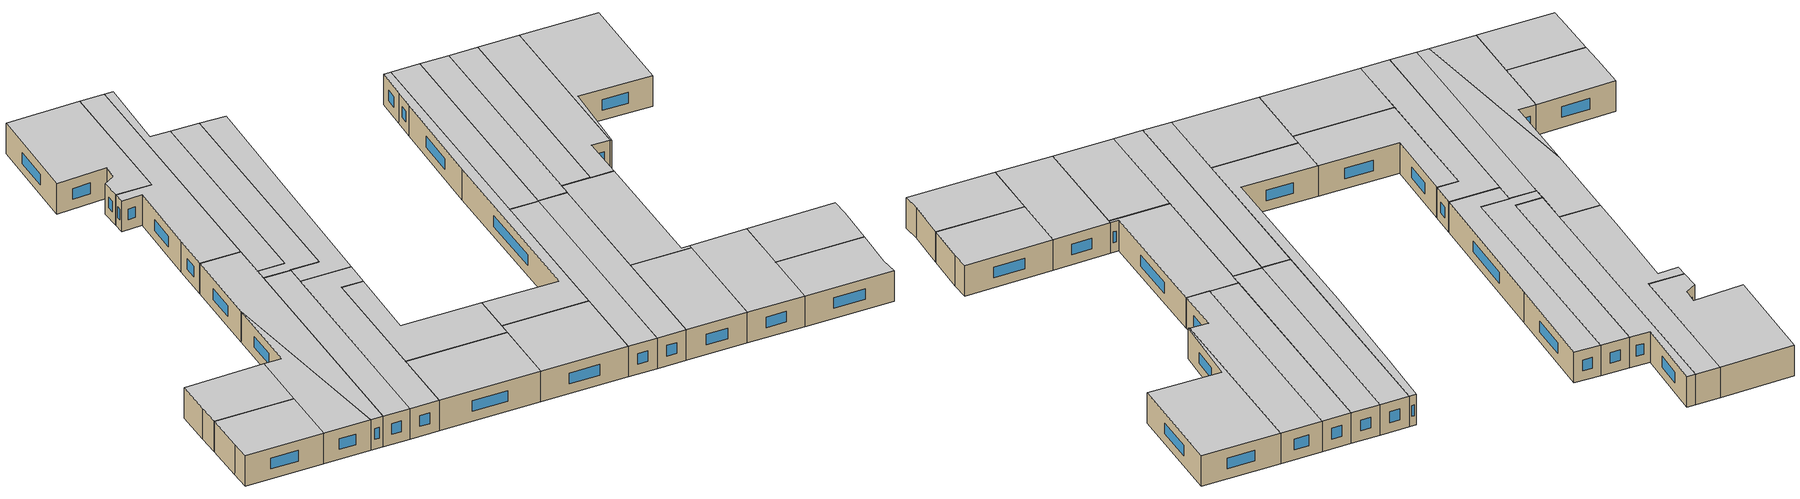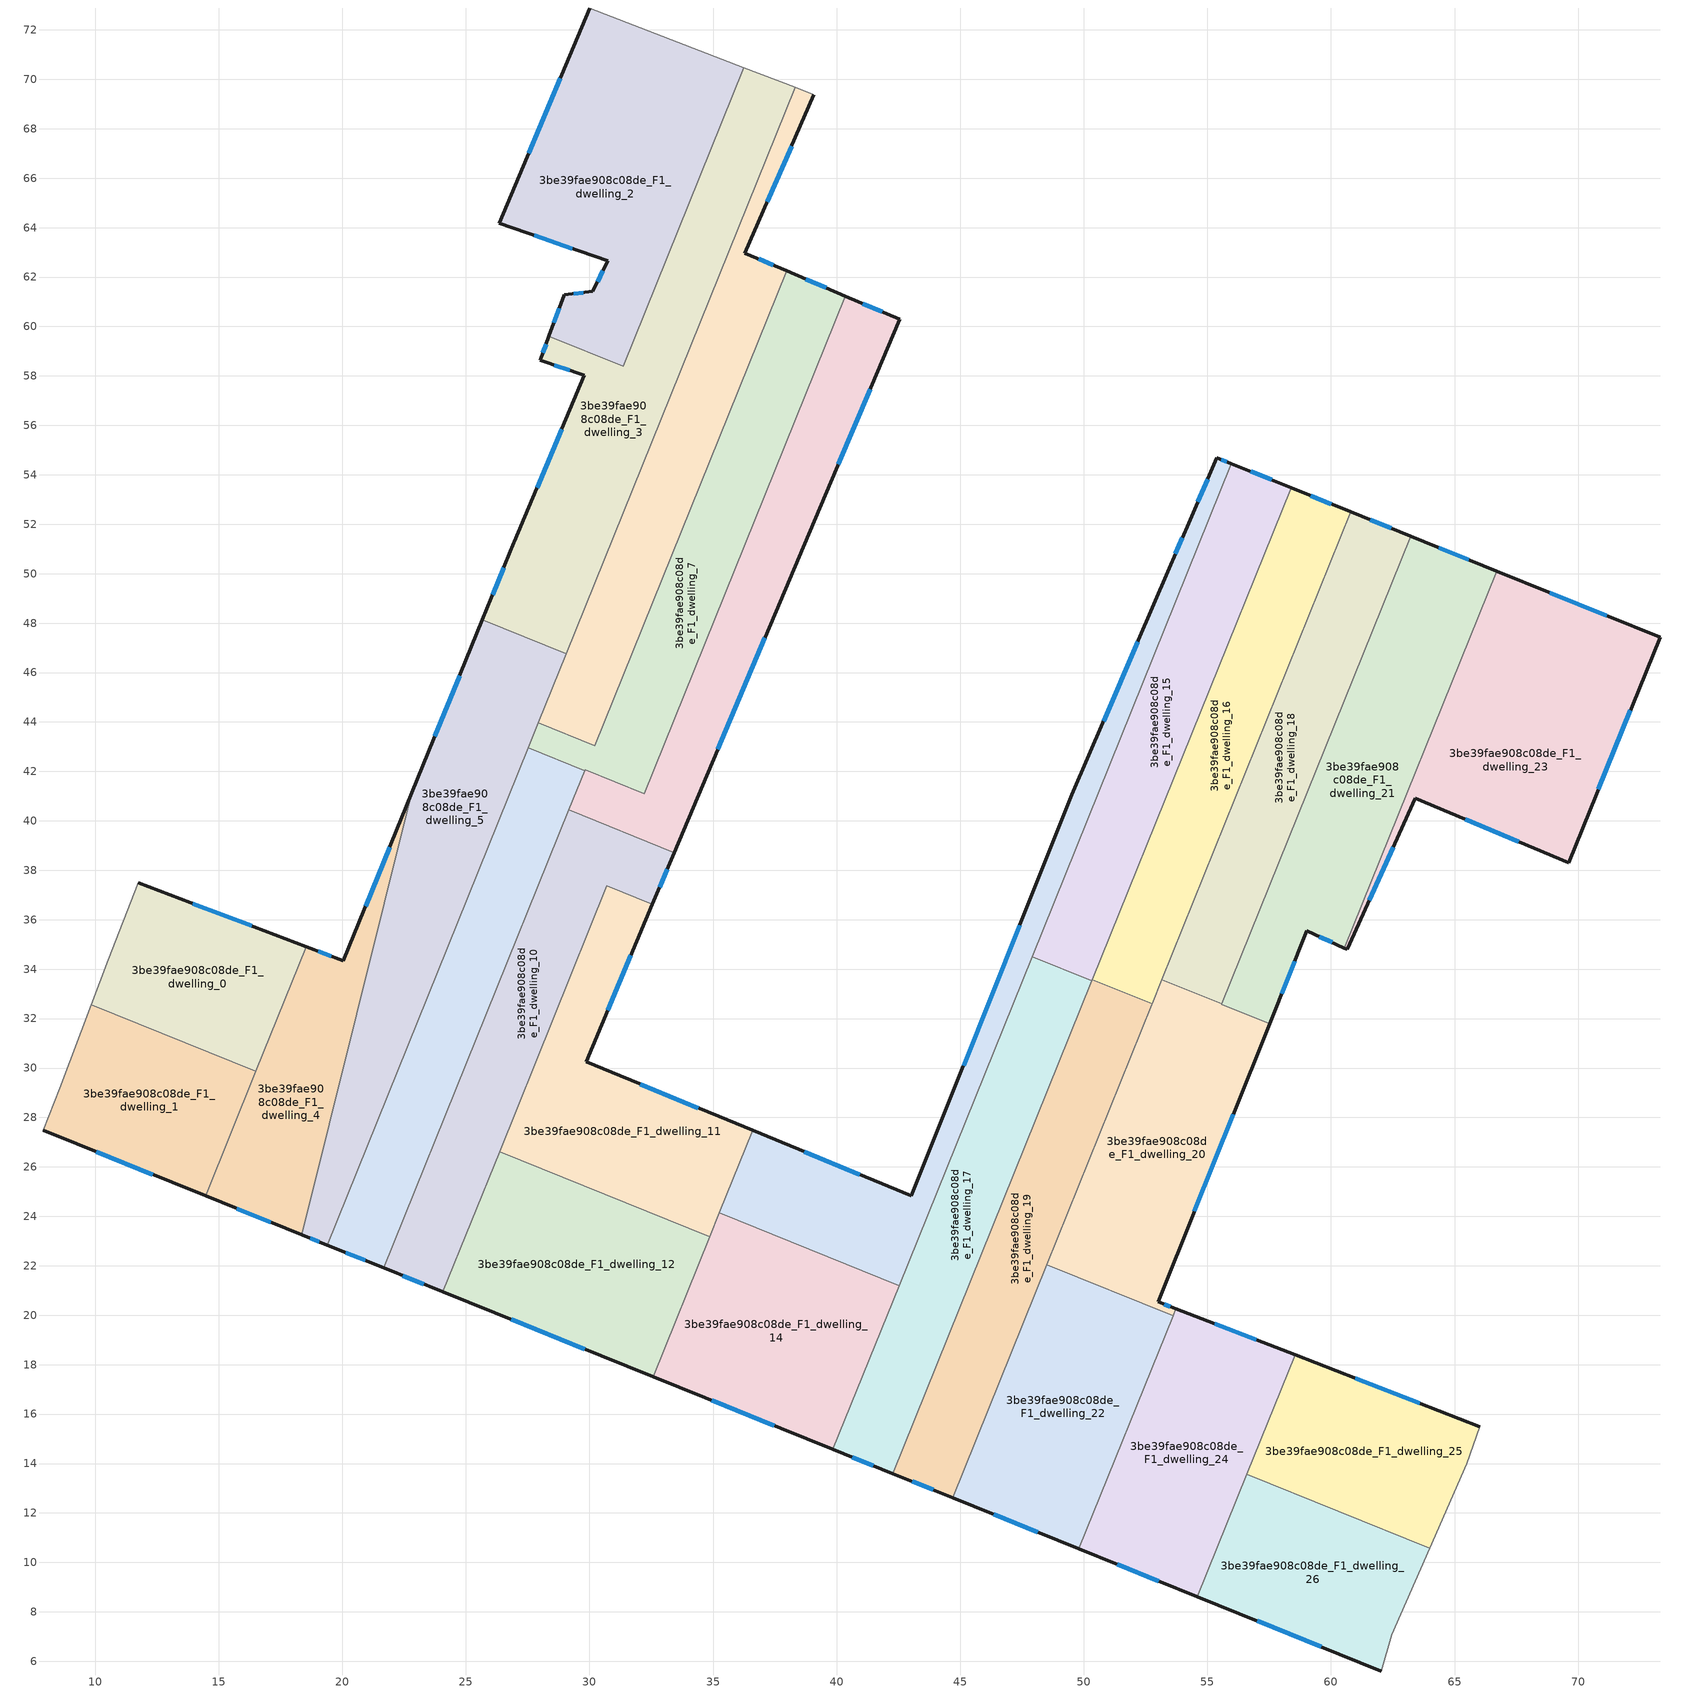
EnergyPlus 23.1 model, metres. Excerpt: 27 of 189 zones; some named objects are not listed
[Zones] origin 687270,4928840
3be39fae908c08de_F1_dwelling_0
 floor to 3be39fae908c08de_F0_dwelling_0 (EU_floor_Construction): 18.54,34.91 16.51,29.87 9.85,32.56 10.54,34.39 11.75,37.49 z3
 wall outside (EU_wall_Construction): 18.54,34.91 11.75,37.49 z3:6
 wall to 3be39fae908c08de_F1_dwelling_1 (EU_wall_Construction): 9.85,32.56 16.51,29.87 z3:6
 wall adiabatic (EU_wall_Construction): 11.75,37.49 10.54,34.39 9.85,32.56 z3:6
 wall to 3be39fae908c08de_F1_dwelling_4 (EU_wall_Construction): 16.51,29.87 18.54,34.91 z3:6
 window (EU_Window_Construction): 16.33,35.75 13.96,36.65 z3.98:5.02
 ceiling to 3be39fae908c08de_F2_dwelling_0 (EU_floor_Construction): 16.51,29.87 18.54,34.91 11.75,37.49 10.54,34.39 9.85,32.56 z6
3be39fae908c08de_F1_dwelling_1
 floor to 3be39fae908c08de_F0_dwelling_1 (EU_floor_Construction): 16.51,29.87 14.47,24.83 7.91,27.48 8.56,29.18 9.85,32.56 z3
 wall outside (EU_wall_Construction): 7.91,27.48 14.47,24.83 z3:6
 wall adiabatic (EU_wall_Construction): 9.85,32.56 8.56,29.18 7.91,27.48 z3:6
 wall to 3be39fae908c08de_F1_dwelling_4 (EU_wall_Construction): 14.47,24.83 16.5,29.87 z3:6
 window (EU_Window_Construction): 10.04,26.62 12.34,25.69 z3.98:5.02
 ceiling to 3be39fae908c08de_F2_dwelling_1 (EU_floor_Construction): 14.47,24.83 16.51,29.87 9.85,32.56 8.56,29.18 7.91,27.48 z6
3be39fae908c08de_F1_dwelling_10
 floor to 3be39fae908c08de_F0_dwelling_10 (EU_floor_Construction): 33.43,38.72 32.55,36.63 30.71,37.37 24.07,20.95 21.68,21.91 29.17,40.44 z3
 wall outside (EU_wall_Construction): 32.55,36.63 33.43,38.72 / 21.68,21.91 24.07,20.95 z3:6
 wall to 3be39fae908c08de_F1_dwelling_9 (EU_wall_Construction): 33.43,38.72 29.17,40.44 z3:6
 wall to 3be39fae908c08de_F1_dwelling_11 (EU_wall_Construction): 26.36,26.62 30.71,37.37 32.55,36.63 z3:6
 wall to 3be39fae908c08de_F1_dwelling_8 (EU_wall_Construction): 29.17,40.44 21.68,21.91 z3:6
 wall to 3be39fae908c08de_F1_dwelling_12 (EU_wall_Construction): 24.07,20.95 26.36,26.62 z3:6
 window (EU_Window_Construction): 32.84,37.31 33.14,38.04 / 22.46,21.6 23.29,21.26 z3.98:5.02
 ceiling to 3be39fae908c08de_F2_dwelling_10 (EU_floor_Construction): 24.07,20.95 30.71,37.37 32.55,36.63 33.43,38.72 29.17,40.44 21.68,21.91 z6
3be39fae908c08de_F1_dwelling_11
 floor to 3be39fae908c08de_F0_dwelling_11 (EU_floor_Construction): 32.55,36.63 29.86,30.26 36.6,27.47 34.87,23.18 26.36,26.62 30.71,37.37 z3
 wall outside (EU_wall_Construction): 36.6,27.47 29.86,30.26 32.55,36.63 z3:6
 wall to 3be39fae908c08de_F1_dwelling_12 (EU_wall_Construction): 26.36,26.62 34.87,23.18 z3:6
 wall to 3be39fae908c08de_F1_dwelling_13 (EU_wall_Construction): 35.25,24.14 36.6,27.47 z3:6
 wall to 3be39fae908c08de_F1_dwelling_14 (EU_wall_Construction): 34.87,23.18 35.25,24.14 z3:6
 window (EU_Window_Construction): 30.74,32.33 31.68,34.56 / 34.41,28.38 32.05,29.35 z3.98:5.02
 ceiling to 3be39fae908c08de_F2_dwelling_11 (EU_floor_Construction): 34.87,23.18 36.6,27.47 29.86,30.26 32.55,36.63 30.71,37.37 26.36,26.62 z6
3be39fae908c08de_F1_dwelling_12
 floor to 3be39fae908c08de_F0_dwelling_12 (EU_floor_Construction): 34.87,23.18 32.57,17.51 24.07,20.95 26.36,26.62 z3
 wall outside (EU_wall_Construction): 24.07,20.95 32.57,17.51 z3:6
 wall to 3be39fae908c08de_F1_dwelling_14 (EU_wall_Construction): 32.57,17.51 34.87,23.18 z3:6
 window (EU_Window_Construction): 26.84,19.83 29.81,18.63 z3.98:5.02
 ceiling to 3be39fae908c08de_F2_dwelling_12 (EU_floor_Construction): 32.57,17.51 34.87,23.18 26.36,26.62 24.07,20.95 z6
3be39fae908c08de_F1_dwelling_13
 floor to 3be39fae908c08de_F0_dwelling_13 (EU_floor_Construction): 55.97,54.45 42.53,21.2 35.25,24.14 36.6,27.47 43.02,24.83 49.52,41.05 53.45,50.23 54.24,52.04 55.37,54.7 z3
 wall outside (EU_wall_Construction): 55.97,54.45 55.37,54.7 54.24,52.04 53.45,50.23 49.52,41.05 43.02,24.83 36.6,27.47 z3:6
 wall to 3be39fae908c08de_F1_dwelling_14 (EU_wall_Construction): 35.25,24.14 42.53,21.2 z3:6
 wall to 3be39fae908c08de_F1_dwelling_15 (EU_wall_Construction): 47.91,34.51 55.97,54.45 z3:6
 wall to 3be39fae908c08de_F1_dwelling_17 (EU_wall_Construction): 42.53,21.2 47.91,34.51 z3:6
 window (EU_Window_Construction): 47.41,35.77 45.14,30.1 / 52.17,47.24 50.8,44.03 / 53.99,51.45 53.71,50.81 / 55,53.83 54.61,52.9 / 55.77,54.53 55.57,54.62 / 40.93,25.69 38.69,26.61 z3.98:5.02
 ceiling to 3be39fae908c08de_F2_dwelling_13 (EU_floor_Construction): 42.53,21.2 55.97,54.45 55.37,54.7 54.24,52.04 53.45,50.23 49.52,41.05 43.02,24.83 36.6,27.47 35.25,24.14 z6
3be39fae908c08de_F1_dwelling_14
 floor to 3be39fae908c08de_F0_dwelling_14 (EU_floor_Construction): 42.53,21.2 39.85,14.57 32.57,17.51 35.25,24.14 z3
 wall outside (EU_wall_Construction): 32.57,17.51 39.85,14.57 z3:6
 wall to 3be39fae908c08de_F1_dwelling_17 (EU_wall_Construction): 39.85,14.57 42.53,21.2 z3:6
 window (EU_Window_Construction): 34.94,16.55 37.48,15.53 z3.98:5.02
 ceiling to 3be39fae908c08de_F2_dwelling_14 (EU_floor_Construction): 39.85,14.57 42.53,21.2 35.25,24.14 32.57,17.51 z6
3be39fae908c08de_F1_dwelling_15
 floor to 3be39fae908c08de_F0_dwelling_15 (EU_floor_Construction): 58.39,53.47 50.33,33.53 47.91,34.51 55.97,54.45 z3
 wall outside (EU_wall_Construction): 58.39,53.47 55.97,54.45 z3:6
 wall to 3be39fae908c08de_F1_dwelling_19 (EU_wall_Construction): 47.91,34.51 50.33,33.53 50.35,33.58 z3:6
 wall to 3be39fae908c08de_F1_dwelling_16 (EU_wall_Construction): 50.35,33.58 58.39,53.47 z3:6
 window (EU_Window_Construction): 57.6,53.79 56.76,54.13 z3.98:5.02
 ceiling to 3be39fae908c08de_F2_dwelling_15 (EU_floor_Construction): 50.33,33.53 58.39,53.47 55.97,54.45 47.91,34.51 z6
3be39fae908c08de_F1_dwelling_16
 floor to 3be39fae908c08de_F0_dwelling_16 (EU_floor_Construction): 60.81,52.5 52.77,32.6 50.35,33.58 58.39,53.47 z3
 wall outside (EU_wall_Construction): 60.81,52.5 58.39,53.47 z3:6
 wall to 3be39fae908c08de_F1_dwelling_19 (EU_wall_Construction): 50.35,33.58 52.77,32.6 z3:6
 wall to 3be39fae908c08de_F1_dwelling_18 (EU_wall_Construction): 53.16,33.57 60.81,52.5 z3:6
 wall to 3be39fae908c08de_F1_dwelling_20 (EU_wall_Construction): 52.77,32.6 53.16,33.57 z3:6
 window (EU_Window_Construction): 60.02,52.81 59.17,53.16 z3.98:5.02
 ceiling to 3be39fae908c08de_F2_dwelling_16 (EU_floor_Construction): 52.77,32.6 60.81,52.5 58.39,53.47 50.35,33.58 z6
3be39fae908c08de_F1_dwelling_17
 floor to 3be39fae908c08de_F0_dwelling_17 (EU_floor_Construction): 50.33,33.53 42.27,13.59 39.85,14.57 47.91,34.51 z3
 wall outside (EU_wall_Construction): 39.85,14.57 42.27,13.59 z3:6
 wall to 3be39fae908c08de_F1_dwelling_19 (EU_wall_Construction): 42.27,13.59 50.33,33.53 47.91,34.51 z3:6
 window (EU_Window_Construction): 40.64,14.25 41.48,13.91 z3.98:5.02
 ceiling to 3be39fae908c08de_F2_dwelling_17 (EU_floor_Construction): 42.27,13.59 50.33,33.53 47.91,34.51 39.85,14.57 z6
3be39fae908c08de_F1_dwelling_18
 floor to 3be39fae908c08de_F0_dwelling_18 (EU_floor_Construction): 63.22,51.52 55.58,32.6 53.16,33.58 60.81,52.5 z3
 wall outside (EU_wall_Construction): 63.22,51.52 60.81,52.5 z3:6
 wall to 3be39fae908c08de_F1_dwelling_20 (EU_wall_Construction): 53.16,33.58 55.58,32.6 z3:6
 wall to 3be39fae908c08de_F1_dwelling_21 (EU_wall_Construction): 55.58,32.6 63.22,51.52 z3:6
 window (EU_Window_Construction): 62.44,51.84 61.59,52.18 z3.98:5.02
 ceiling to 3be39fae908c08de_F2_dwelling_18 (EU_floor_Construction): 55.58,32.6 63.22,51.52 60.81,52.5 53.16,33.58 z6
3be39fae908c08de_F1_dwelling_19
 floor to 3be39fae908c08de_F0_dwelling_19 (EU_floor_Construction): 52.77,32.6 52.75,32.55 44.69,12.61 42.27,13.59 50.33,33.53 50.35,33.58 z3
 wall outside (EU_wall_Construction): 42.27,13.59 44.69,12.61 z3:6
 wall to 3be39fae908c08de_F1_dwelling_20 (EU_wall_Construction): 48.5,22.05 52.75,32.55 52.77,32.6 z3:6
 wall to 3be39fae908c08de_F1_dwelling_22 (EU_wall_Construction): 44.69,12.61 48.5,22.05 z3:6
 window (EU_Window_Construction): 43.06,13.27 43.9,12.93 z3.98:5.02
 ceiling to 3be39fae908c08de_F2_dwelling_19 (EU_floor_Construction): 44.69,12.61 52.75,32.55 52.77,32.6 50.35,33.58 50.33,33.53 42.27,13.59 z6
3be39fae908c08de_F1_dwelling_2
 floor to 3be39fae908c08de_F0_dwelling_2 (EU_floor_Construction): 36.25,70.47 31.36,58.39 28.36,59.6 28.98,61.29 30.13,61.42 30.73,62.66 26.35,64.18 30.02,72.88 z3
 wall outside (EU_wall_Construction): 30.02,72.88 26.35,64.18 30.73,62.66 30.13,61.42 28.98,61.29 28.36,59.6 z3:6
 wall adiabatic (EU_wall_Construction): 36.25,70.47 30.02,72.88 z3:6
 wall to 3be39fae908c08de_F1_dwelling_3 (EU_wall_Construction): 28.36,59.6 31.36,58.39 36.25,70.47 z3:6
 window (EU_Window_Construction): 30.54,62.25 30.33,61.82 / 27.78,63.68 29.31,63.15 / 28.83,70.05 27.55,67.01 / 28.78,60.74 28.56,60.15 / 29.76,61.37 29.36,61.33 z3.98:5.02
 ceiling to 3be39fae908c08de_F2_dwelling_2 (EU_floor_Construction): 31.36,58.39 36.25,70.47 30.02,72.88 26.35,64.18 30.73,62.66 30.13,61.42 28.98,61.29 28.36,59.6 z6
3be39fae908c08de_F1_dwelling_20
 floor to 3be39fae908c08de_F0_dwelling_20 (EU_floor_Construction): 57.52,31.79 53.01,20.54 53.73,20.26 53.61,19.98 48.5,22.05 53.16,33.58 55.58,32.6 55.57,32.58 z3
 wall outside (EU_wall_Construction): 53.73,20.26 53.01,20.54 57.52,31.79 z3:6
 wall to 3be39fae908c08de_F1_dwelling_22 (EU_wall_Construction): 48.5,22.05 53.61,19.98 z3:6
 wall to 3be39fae908c08de_F1_dwelling_21 (EU_wall_Construction): 57.52,31.79 55.57,32.58 55.58,32.6 z3:6
 wall to 3be39fae908c08de_F1_dwelling_24 (EU_wall_Construction): 53.61,19.98 53.73,20.26 z3:6
 window (EU_Window_Construction): 53.49,20.35 53.24,20.45 / 54.48,24.2 56.05,28.13 z3.98:5.02
 ceiling to 3be39fae908c08de_F2_dwelling_20 (EU_floor_Construction): 53.73,20.26 53.01,20.54 57.52,31.79 55.57,32.58 55.58,32.6 53.16,33.58 48.5,22.05 53.61,19.98 z6
3be39fae908c08de_F1_dwelling_21
 floor to 3be39fae908c08de_F0_dwelling_21 (EU_floor_Construction): 66.71,50.11 60.54,34.85 59.02,35.55 57.52,31.79 55.57,32.58 63.22,51.52 z3
 wall outside (EU_wall_Construction): 66.71,50.11 63.22,51.52 / 57.52,31.79 59.02,35.55 60.54,34.85 z3:6
 wall to 3be39fae908c08de_F1_dwelling_23 (EU_wall_Construction): 60.54,34.85 66.71,50.11 z3:6
 window (EU_Window_Construction): 65.57,50.57 64.36,51.06 / 59.52,35.32 60.05,35.08 / 58.01,33.01 58.53,34.32 z3.98:5.02
 ceiling to 3be39fae908c08de_F2_dwelling_21 (EU_floor_Construction): 60.54,34.85 66.71,50.11 63.22,51.52 55.57,32.58 57.52,31.79 59.02,35.55 z6
3be39fae908c08de_F1_dwelling_22
 floor to 3be39fae908c08de_F0_dwelling_22 (EU_floor_Construction): 53.61,19.98 49.8,10.55 44.69,12.61 48.5,22.05 z3
 wall outside (EU_wall_Construction): 44.69,12.61 49.8,10.55 z3:6
 wall to 3be39fae908c08de_F1_dwelling_24 (EU_wall_Construction): 49.8,10.55 53.61,19.98 z3:6
 window (EU_Window_Construction): 46.35,11.94 48.14,11.22 z3.98:5.02
 ceiling to 3be39fae908c08de_F2_dwelling_22 (EU_floor_Construction): 49.8,10.55 53.61,19.98 48.5,22.05 44.69,12.61 z6
3be39fae908c08de_F1_dwelling_23
 floor to 3be39fae908c08de_F0_dwelling_23 (EU_floor_Construction): 73.31,47.43 69.62,38.3 63.41,40.92 60.65,34.81 60.54,34.85 66.71,50.11 z3
 wall outside (EU_wall_Construction): 60.54,34.85 60.65,34.81 63.41,40.92 69.62,38.3 73.31,47.43 66.71,50.11 z3:6
 window (EU_Window_Construction): 70.82,41.27 72.11,44.47 / 65.43,40.07 67.6,39.15 / 61.55,36.79 62.51,38.93 / 71.16,48.3 68.86,49.24 z3.98:5.02
 ceiling to 3be39fae908c08de_F2_dwelling_23 (EU_floor_Construction): 69.62,38.3 73.31,47.43 66.71,50.11 60.54,34.85 60.65,34.81 63.41,40.92 z6
3be39fae908c08de_F1_dwelling_24
 floor to 3be39fae908c08de_F0_dwelling_24 (EU_floor_Construction): 58.55,18.39 54.6,8.61 49.8,10.55 53.73,20.26 z3
 wall outside (EU_wall_Construction): 49.8,10.55 54.6,8.61 / 58.55,18.39 53.73,20.26 z3:6
 wall to 3be39fae908c08de_F1_dwelling_26 (EU_wall_Construction): 54.6,8.61 56.6,13.56 z3:6
 wall to 3be39fae908c08de_F1_dwelling_25 (EU_wall_Construction): 56.6,13.56 58.55,18.39 z3:6
 window (EU_Window_Construction): 51.36,9.92 53.04,9.24 / 56.98,19 55.3,19.65 z3.98:5.02
 ceiling to 3be39fae908c08de_F2_dwelling_24 (EU_floor_Construction): 54.6,8.61 58.55,18.39 53.73,20.26 49.8,10.55 z6
3be39fae908c08de_F1_dwelling_25
 floor to 3be39fae908c08de_F0_dwelling_25 (EU_floor_Construction): 66.02,15.5 65.5,14 63.99,10.58 56.6,13.56 58.55,18.39 z3
 wall outside (EU_wall_Construction): 66.02,15.5 58.55,18.39 z3:6
 wall adiabatic (EU_wall_Construction): 63.99,10.58 65.5,14 66.02,15.5 z3:6
 wall to 3be39fae908c08de_F1_dwelling_26 (EU_wall_Construction): 56.6,13.56 63.99,10.58 z3:6
 window (EU_Window_Construction): 63.59,16.44 60.98,17.45 z3.98:5.02
 ceiling to 3be39fae908c08de_F2_dwelling_25 (EU_floor_Construction): 63.99,10.58 65.5,14 66.02,15.5 58.55,18.39 56.6,13.56 z6
3be39fae908c08de_F1_dwelling_26
 floor to 3be39fae908c08de_F0_dwelling_26 (EU_floor_Construction): 63.99,10.58 62.45,7.08 62.03,5.61 54.6,8.61 56.6,13.56 z3
 wall outside (EU_wall_Construction): 54.6,8.61 62.03,5.61 z3:6
 wall adiabatic (EU_wall_Construction): 62.03,5.61 62.45,7.08 63.99,10.58 z3:6
 window (EU_Window_Construction): 57.01,7.63 59.61,6.58 z3.98:5.02
 ceiling to 3be39fae908c08de_F2_dwelling_26 (EU_floor_Construction): 62.03,5.61 62.45,7.08 63.99,10.58 56.6,13.56 54.6,8.61 z6
3be39fae908c08de_F1_dwelling_3
 floor to 3be39fae908c08de_F0_dwelling_3 (EU_floor_Construction): 38.32,69.67 29.07,46.77 25.67,48.14 26.94,51.26 26.96,51.29 29.79,58.03 28,58.63 28.36,59.6 31.36,58.39 36.25,70.47 z3
 wall outside (EU_wall_Construction): 28.36,59.6 28,58.63 29.79,58.03 26.96,51.29 26.94,51.26 25.67,48.14 z3:6
 wall adiabatic (EU_wall_Construction): 38.32,69.67 36.25,70.47 z3:6
 wall to 3be39fae908c08de_F1_dwelling_5 (EU_wall_Construction): 25.67,48.14 29.07,46.77 z3:6
 wall to 3be39fae908c08de_F1_dwelling_6 (EU_wall_Construction): 29.07,46.77 38.32,69.67 z3:6
 window (EU_Window_Construction): 28.87,55.84 27.88,53.48 / 28.58,58.43 29.21,58.22 / 28.24,59.29 28.12,58.94 / 26.53,50.24 26.09,49.15 z3.98:5.02
 ceiling to 3be39fae908c08de_F2_dwelling_3 (EU_floor_Construction): 29.07,46.77 38.32,69.67 36.25,70.47 31.36,58.39 28.36,59.6 28,58.63 29.79,58.03 26.96,51.29 26.94,51.26 25.67,48.14 z6
3be39fae908c08de_F1_dwelling_4
 floor to 3be39fae908c08de_F0_dwelling_4 (EU_floor_Construction): 22.82,41.14 18.36,23.25 14.47,24.83 18.54,34.91 20.04,34.34 z3
 wall outside (EU_wall_Construction): 22.82,41.14 20.04,34.34 18.54,34.91 / 14.47,24.83 18.36,23.25 z3:6
 wall to 3be39fae908c08de_F1_dwelling_5 (EU_wall_Construction): 18.36,23.25 22.82,41.14 z3:6
 window (EU_Window_Construction): 19.55,34.52 19.03,34.72 / 21.92,38.93 20.95,36.55 / 15.74,24.32 17.1,23.76 z3.98:5.02
 ceiling to 3be39fae908c08de_F2_dwelling_4 (EU_floor_Construction): 18.36,23.25 22.82,41.14 20.04,34.34 18.54,34.91 14.47,24.83 z6
3be39fae908c08de_F1_dwelling_5
 floor to 3be39fae908c08de_F0_dwelling_5 (EU_floor_Construction): 29.07,46.77 19.39,22.84 18.36,23.25 22.82,41.14 25.67,48.14 z3
 wall outside (EU_wall_Construction): 25.67,48.14 22.82,41.14 / 18.36,23.25 19.39,22.84 z3:6
 wall to 3be39fae908c08de_F1_dwelling_8 (EU_wall_Construction): 19.39,22.84 27.52,42.95 z3:6
 wall to 3be39fae908c08de_F1_dwelling_7 (EU_wall_Construction): 27.52,42.95 27.93,43.96 z3:6
 wall to 3be39fae908c08de_F1_dwelling_6 (EU_wall_Construction): 27.93,43.96 29.07,46.77 z3:6
 window (EU_Window_Construction): 24.74,45.87 23.75,43.42 / 18.7,23.12 19.06,22.97 z3.98:5.02
 ceiling to 3be39fae908c08de_F2_dwelling_5 (EU_floor_Construction): 19.39,22.84 29.07,46.77 25.67,48.14 22.82,41.14 18.36,23.25 z6
3be39fae908c08de_F1_dwelling_6
 floor to 3be39fae908c08de_F0_dwelling_6 (EU_floor_Construction): 39.08,69.38 36.29,62.97 37.98,62.25 30.22,43.04 27.93,43.96 38.32,69.67 z3
 wall outside (EU_wall_Construction): 37.98,62.25 36.29,62.97 39.08,69.38 z3:6
 wall adiabatic (EU_wall_Construction): 39.08,69.38 38.32,69.67 z3:6
 wall to 3be39fae908c08de_F1_dwelling_7 (EU_wall_Construction): 27.93,43.96 30.22,43.04 37.98,62.25 z3:6
 window (EU_Window_Construction): 37.2,65.05 38.17,67.29 / 37.43,62.48 36.84,62.73 z3.98:5.02
 ceiling to 3be39fae908c08de_F2_dwelling_6 (EU_floor_Construction): 30.22,43.04 37.98,62.25 36.29,62.97 39.08,69.38 38.32,69.67 27.93,43.96 z6
3be39fae908c08de_F1_dwelling_7
 floor to 3be39fae908c08de_F0_dwelling_7 (EU_floor_Construction): 40.35,61.23 32.21,41.1 29.82,42.07 29.81,42.03 27.52,42.95 27.93,43.96 30.22,43.04 37.98,62.25 z3
 wall outside (EU_wall_Construction): 40.35,61.23 37.98,62.25 z3:6
 wall to 3be39fae908c08de_F1_dwelling_9 (EU_wall_Construction): 29.81,42.03 29.82,42.07 32.21,41.1 40.35,61.23 z3:6
 wall to 3be39fae908c08de_F1_dwelling_8 (EU_wall_Construction): 27.52,42.95 29.81,42.03 z3:6
 window (EU_Window_Construction): 39.58,61.56 38.75,61.91 z3.98:5.02
 ceiling to 3be39fae908c08de_F2_dwelling_7 (EU_floor_Construction): 32.21,41.1 40.35,61.23 37.98,62.25 30.22,43.04 27.93,43.96 27.52,42.95 29.81,42.03 29.82,42.07 z6
3be39fae908c08de_F1_dwelling_8
 floor to 3be39fae908c08de_F0_dwelling_8 (EU_floor_Construction): 29.81,42.03 21.68,21.91 19.39,22.84 27.52,42.95 z3
 wall outside (EU_wall_Construction): 19.39,22.84 21.68,21.91 z3:6
 wall to 3be39fae908c08de_F1_dwelling_9 (EU_wall_Construction): 29.16,40.44 29.81,42.03 z3:6
 window (EU_Window_Construction): 20.14,22.54 20.94,22.21 z3.98:5.02
 ceiling to 3be39fae908c08de_F2_dwelling_8 (EU_floor_Construction): 21.68,21.91 29.81,42.03 27.52,42.95 19.39,22.84 z6
3be39fae908c08de_F1_dwelling_9
 floor to 3be39fae908c08de_F0_dwelling_9 (EU_floor_Construction): 42.55,60.29 38.86,51.6 33.43,38.72 29.17,40.44 29.82,42.07 32.21,41.1 40.35,61.23 z3
 wall outside (EU_wall_Construction): 33.43,38.72 38.86,51.6 42.55,60.29 40.35,61.23 z3:6
 window (EU_Window_Construction): 41.84,60.59 41.07,60.92 / 40.06,54.42 41.35,57.46 / 35.2,42.9 37.1,47.41 z3.98:5.02
 ceiling to 3be39fae908c08de_F2_dwelling_9 (EU_floor_Construction): 33.43,38.72 38.86,51.6 42.55,60.29 40.35,61.23 32.21,41.1 29.82,42.07 29.17,40.44 z6
[Building]
EU S2 Campaign: North Axis=0; Terrain=City; Solar Distribution=FullExterior
[Site:Location]
Bologna: Latitude=44.5; Longitude=11.25; Time Zone=1; Elevation=37
[SizingPeriod:WeatherFileDays]
AnnualSizingPeriod: Begin Month=1; Begin Day of Month=1; End Month=12; End Day of Month=31; Day of Week for Start Day=Monday; Use Weather File Daylight Saving Period=No; Use Weather File Rain and Snow Indicators=No
[MATERIAL]
EU_InternalMass_Material: Roughness=MediumRough; Thickness=0.1; Conductivity=1; Density=1800; Specific Heat=900; Thermal Absorptance=0.9; Solar Absorptance=0.7; Visible Absorptance=0.7
[MATERIAL:NOMASS] Roughness=MediumRough; Thermal Absorptance=0.9; Solar Absorptance=0.7; Visible Absorptance=0.7
Name | Thermal Resistance
EU_wall_NoMass | 0.905828
EU_floor_NoMass | 0.67114
[WINDOWMATERIAL:SIMPLEGLAZINGSYSTEM]
EU_Window_SimpleGlazing: UFactor=4.52486; Solar Heat Gain Coefficient=0.85; Visible Transmittance=0.85
[CONSTRUCTION]
EU_wall_Construction: EU_wall_NoMass
EU_floor_Construction: EU_floor_NoMass
EU_Window_Construction: EU_Window_SimpleGlazing
EU_InternalMass_Construction: EU_InternalMass_Material
[ZONE] Type=1; Multiplier=1; Ceiling Height=autocalculate; Floor Area=autocalculate; Part of Total Floor Area=Yes
Name | Volume
3be39fae908c08de_F1_dwelling_0 | 116.206
3be39fae908c08de_F1_dwelling_1 | 116.202
3be39fae908c08de_F1_dwelling_10 | 168.331
3be39fae908c08de_F1_dwelling_11 | 168.342
3be39fae908c08de_F1_dwelling_12 | 168.356
3be39fae908c08de_F1_dwelling_13; 3be39fae908c08de_F1_dwelling_14 | 168.341
3be39fae908c08de_F1_dwelling_15 | 168.348
3be39fae908c08de_F1_dwelling_16 | 167.947
3be39fae908c08de_F1_dwelling_17 | 168.357
3be39fae908c08de_F1_dwelling_18 | 159.724
3be39fae908c08de_F1_dwelling_19 | 168.722
3be39fae908c08de_F1_dwelling_2 | 220.452
3be39fae908c08de_F1_dwelling_20 | 176.969
3be39fae908c08de_F1_dwelling_21 | 210.297
3be39fae908c08de_F1_dwelling_22; 3be39fae908c08de_F1_dwelling_6 | 168.363
3be39fae908c08de_F1_dwelling_23 | 214.471
3be39fae908c08de_F1_dwelling_24 | 162.975
3be39fae908c08de_F1_dwelling_25 | 126.991
3be39fae908c08de_F1_dwelling_26 | 126.985
3be39fae908c08de_F1_dwelling_3 | 218.662
3be39fae908c08de_F1_dwelling_4 | 123.959
3be39fae908c08de_F1_dwelling_5 | 214.555
3be39fae908c08de_F1_dwelling_7 | 176.402
3be39fae908c08de_F1_dwelling_8 | 160.315
3be39fae908c08de_F1_dwelling_9 | 168.313
[INTERNALMASS] Construction=EU_InternalMass_Construction
Name | Zone or ZoneList | Surface Area
3be39fae908c08de_F1_dwelling_0_EU_InternalMass | 3be39fae908c08de_F1_dwelling_0 | 38.7339
3be39fae908c08de_F1_dwelling_1_EU_InternalMass | 3be39fae908c08de_F1_dwelling_1 | 38.7339
3be39fae908c08de_F1_dwelling_2_EU_InternalMass | 3be39fae908c08de_F1_dwelling_2 | 73.4819
3be39fae908c08de_F1_dwelling_3_EU_InternalMass | 3be39fae908c08de_F1_dwelling_3 | 72.8845
3be39fae908c08de_F1_dwelling_4_EU_InternalMass | 3be39fae908c08de_F1_dwelling_4 | 41.3189
3be39fae908c08de_F1_dwelling_5_EU_InternalMass | 3be39fae908c08de_F1_dwelling_5 | 71.5164
3be39fae908c08de_F1_dwelling_6_EU_InternalMass | 3be39fae908c08de_F1_dwelling_6 | 56.1212
3be39fae908c08de_F1_dwelling_7_EU_InternalMass | 3be39fae908c08de_F1_dwelling_7 | 58.8052
3be39fae908c08de_F1_dwelling_8_EU_InternalMass | 3be39fae908c08de_F1_dwelling_8 | 53.441
3be39fae908c08de_F1_dwelling_9_EU_InternalMass | 3be39fae908c08de_F1_dwelling_9 | 56.1043
3be39fae908c08de_F1_dwelling_10_EU_InternalMass | 3be39fae908c08de_F1_dwelling_10 | 56.1109
3be39fae908c08de_F1_dwelling_11_EU_InternalMass | 3be39fae908c08de_F1_dwelling_11 | 56.1133
3be39fae908c08de_F1_dwelling_12_EU_InternalMass | 3be39fae908c08de_F1_dwelling_12 | 56.1186
3be39fae908c08de_F1_dwelling_13_EU_InternalMass | 3be39fae908c08de_F1_dwelling_13 | 56.1133
3be39fae908c08de_F1_dwelling_14_EU_InternalMass | 3be39fae908c08de_F1_dwelling_14 | 56.113
3be39fae908c08de_F1_dwelling_15_EU_InternalMass | 3be39fae908c08de_F1_dwelling_15 | 56.1159
3be39fae908c08de_F1_dwelling_16_EU_InternalMass | 3be39fae908c08de_F1_dwelling_16 | 55.979
3be39fae908c08de_F1_dwelling_17_EU_InternalMass | 3be39fae908c08de_F1_dwelling_17 | 56.1192
3be39fae908c08de_F1_dwelling_18_EU_InternalMass | 3be39fae908c08de_F1_dwelling_18 | 53.2406
3be39fae908c08de_F1_dwelling_19_EU_InternalMass | 3be39fae908c08de_F1_dwelling_19 | 56.2447
3be39fae908c08de_F1_dwelling_20_EU_InternalMass | 3be39fae908c08de_F1_dwelling_20 | 58.9878
3be39fae908c08de_F1_dwelling_21_EU_InternalMass | 3be39fae908c08de_F1_dwelling_21 | 70.0958
3be39fae908c08de_F1_dwelling_22_EU_InternalMass | 3be39fae908c08de_F1_dwelling_22 | 56.1199
3be39fae908c08de_F1_dwelling_23_EU_InternalMass | 3be39fae908c08de_F1_dwelling_23 | 71.4936
3be39fae908c08de_F1_dwelling_24_EU_InternalMass | 3be39fae908c08de_F1_dwelling_24 | 54.3247
3be39fae908c08de_F1_dwelling_25_EU_InternalMass | 3be39fae908c08de_F1_dwelling_25 | 42.3306
3be39fae908c08de_F1_dwelling_26_EU_InternalMass | 3be39fae908c08de_F1_dwelling_26 | 42.3281
[OTHEREQUIPMENT] Fuel Type=Electricity; Design Level Calculation Method=Watts/Area; Power per Zone Floor Area=1; Fraction Latent=0; Fraction Radiant=0; Fraction Lost=0; Carbon Dioxide Generation Rate=0; EndUse Subcategory=EU_Step8_InternalGains
Name | Zone or ZoneList or Space or SpaceList | Schedule
EU_Step8_InternalGain_3be39fae908c08de_F1_dwelling_0_f000 | 3be39fae908c08de_F1_dwelling_0 | EU_Step8_GainSchedule_3be39fae908c08de_F1_dwelling_0_f000
EU_Step8_InternalGain_3be39fae908c08de_F1_dwelling_1_f000 | 3be39fae908c08de_F1_dwelling_1 | EU_Step8_GainSchedule_3be39fae908c08de_F1_dwelling_1_f000
EU_Step8_InternalGain_3be39fae908c08de_F1_dwelling_2_f000 | 3be39fae908c08de_F1_dwelling_2 | EU_Step8_GainSchedule_3be39fae908c08de_F1_dwelling_2_f000
EU_Step8_InternalGain_3be39fae908c08de_F1_dwelling_3_f000 | 3be39fae908c08de_F1_dwelling_3 | EU_Step8_GainSchedule_3be39fae908c08de_F1_dwelling_3_f000
EU_Step8_InternalGain_3be39fae908c08de_F1_dwelling_4_f000 | 3be39fae908c08de_F1_dwelling_4 | EU_Step8_GainSchedule_3be39fae908c08de_F1_dwelling_4_f000
EU_Step8_InternalGain_3be39fae908c08de_F1_dwelling_5_f000 | 3be39fae908c08de_F1_dwelling_5 | EU_Step8_GainSchedule_3be39fae908c08de_F1_dwelling_5_f000
EU_Step8_InternalGain_3be39fae908c08de_F1_dwelling_6_f000 | 3be39fae908c08de_F1_dwelling_6 | EU_Step8_GainSchedule_3be39fae908c08de_F1_dwelling_6_f000
EU_Step8_InternalGain_3be39fae908c08de_F1_dwelling_7_f000 | 3be39fae908c08de_F1_dwelling_7 | EU_Step8_GainSchedule_3be39fae908c08de_F1_dwelling_7_f000
EU_Step8_InternalGain_3be39fae908c08de_F1_dwelling_8_f000 | 3be39fae908c08de_F1_dwelling_8 | EU_Step8_GainSchedule_3be39fae908c08de_F1_dwelling_8_f000
EU_Step8_InternalGain_3be39fae908c08de_F1_dwelling_9_f000 | 3be39fae908c08de_F1_dwelling_9 | EU_Step8_GainSchedule_3be39fae908c08de_F1_dwelling_9_f000
EU_Step8_InternalGain_3be39fae908c08de_F1_dwelling_10_f000 | 3be39fae908c08de_F1_dwelling_10 | EU_Step8_GainSchedule_3be39fae908c08de_F1_dwelling_10_f000
EU_Step8_InternalGain_3be39fae908c08de_F1_dwelling_11_f000 | 3be39fae908c08de_F1_dwelling_11 | EU_Step8_GainSchedule_3be39fae908c08de_F1_dwelling_11_f000
EU_Step8_InternalGain_3be39fae908c08de_F1_dwelling_12_f000 | 3be39fae908c08de_F1_dwelling_12 | EU_Step8_GainSchedule_3be39fae908c08de_F1_dwelling_12_f000
EU_Step8_InternalGain_3be39fae908c08de_F1_dwelling_13_f000 | 3be39fae908c08de_F1_dwelling_13 | EU_Step8_GainSchedule_3be39fae908c08de_F1_dwelling_13_f000
EU_Step8_InternalGain_3be39fae908c08de_F1_dwelling_14_f000 | 3be39fae908c08de_F1_dwelling_14 | EU_Step8_GainSchedule_3be39fae908c08de_F1_dwelling_14_f000
EU_Step8_InternalGain_3be39fae908c08de_F1_dwelling_15_f000 | 3be39fae908c08de_F1_dwelling_15 | EU_Step8_GainSchedule_3be39fae908c08de_F1_dwelling_15_f000
EU_Step8_InternalGain_3be39fae908c08de_F1_dwelling_16_f000 | 3be39fae908c08de_F1_dwelling_16 | EU_Step8_GainSchedule_3be39fae908c08de_F1_dwelling_16_f000
EU_Step8_InternalGain_3be39fae908c08de_F1_dwelling_17_f000 | 3be39fae908c08de_F1_dwelling_17 | EU_Step8_GainSchedule_3be39fae908c08de_F1_dwelling_17_f000
EU_Step8_InternalGain_3be39fae908c08de_F1_dwelling_18_f000 | 3be39fae908c08de_F1_dwelling_18 | EU_Step8_GainSchedule_3be39fae908c08de_F1_dwelling_18_f000
EU_Step8_InternalGain_3be39fae908c08de_F1_dwelling_19_f000 | 3be39fae908c08de_F1_dwelling_19 | EU_Step8_GainSchedule_3be39fae908c08de_F1_dwelling_19_f000
EU_Step8_InternalGain_3be39fae908c08de_F1_dwelling_20_f000 | 3be39fae908c08de_F1_dwelling_20 | EU_Step8_GainSchedule_3be39fae908c08de_F1_dwelling_20_f000
EU_Step8_InternalGain_3be39fae908c08de_F1_dwelling_21_f000 | 3be39fae908c08de_F1_dwelling_21 | EU_Step8_GainSchedule_3be39fae908c08de_F1_dwelling_21_f000
EU_Step8_InternalGain_3be39fae908c08de_F1_dwelling_22_f000 | 3be39fae908c08de_F1_dwelling_22 | EU_Step8_GainSchedule_3be39fae908c08de_F1_dwelling_22_f000
EU_Step8_InternalGain_3be39fae908c08de_F1_dwelling_23_f000 | 3be39fae908c08de_F1_dwelling_23 | EU_Step8_GainSchedule_3be39fae908c08de_F1_dwelling_23_f000
EU_Step8_InternalGain_3be39fae908c08de_F1_dwelling_24_f000 | 3be39fae908c08de_F1_dwelling_24 | EU_Step8_GainSchedule_3be39fae908c08de_F1_dwelling_24_f000
EU_Step8_InternalGain_3be39fae908c08de_F1_dwelling_25_f000 | 3be39fae908c08de_F1_dwelling_25 | EU_Step8_GainSchedule_3be39fae908c08de_F1_dwelling_25_f000
EU_Step8_InternalGain_3be39fae908c08de_F1_dwelling_26_f000 | 3be39fae908c08de_F1_dwelling_26 | EU_Step8_GainSchedule_3be39fae908c08de_F1_dwelling_26_f000
[ZONEVENTILATION:DESIGNFLOWRATE] Schedule=EU_AlwaysOn; Design Flow Rate Calculation Method=AirChanges/Hour; Air Changes per Hour=0.73129; Ventilation Type=Natural; Fan Pressure Rise=0; Fan Total Efficiency=1; Constant Term Coefficient=1; Temperature Term Coefficient=0; Velocity Term Coefficient=0; Velocity Squared Term Coefficient=0; Minimum Indoor Temperature=-100; Maximum Indoor Temperature=100; Delta Temperature=-100; Minimum Outdoor Temperature=-100; Maximum Outdoor Temperature=100; Maximum Wind Speed=40
Name | Zone or ZoneList or Space or SpaceList
EU_ConstantAir_3be39fae908c08de_F1_dwelling_0 | 3be39fae908c08de_F1_dwelling_0
EU_ConstantAir_3be39fae908c08de_F1_dwelling_1 | 3be39fae908c08de_F1_dwelling_1
EU_ConstantAir_3be39fae908c08de_F1_dwelling_2 | 3be39fae908c08de_F1_dwelling_2
EU_ConstantAir_3be39fae908c08de_F1_dwelling_3 | 3be39fae908c08de_F1_dwelling_3
EU_ConstantAir_3be39fae908c08de_F1_dwelling_4 | 3be39fae908c08de_F1_dwelling_4
EU_ConstantAir_3be39fae908c08de_F1_dwelling_5 | 3be39fae908c08de_F1_dwelling_5
EU_ConstantAir_3be39fae908c08de_F1_dwelling_6 | 3be39fae908c08de_F1_dwelling_6
EU_ConstantAir_3be39fae908c08de_F1_dwelling_7 | 3be39fae908c08de_F1_dwelling_7
EU_ConstantAir_3be39fae908c08de_F1_dwelling_8 | 3be39fae908c08de_F1_dwelling_8
EU_ConstantAir_3be39fae908c08de_F1_dwelling_9 | 3be39fae908c08de_F1_dwelling_9
EU_ConstantAir_3be39fae908c08de_F1_dwelling_10 | 3be39fae908c08de_F1_dwelling_10
EU_ConstantAir_3be39fae908c08de_F1_dwelling_11 | 3be39fae908c08de_F1_dwelling_11
EU_ConstantAir_3be39fae908c08de_F1_dwelling_12 | 3be39fae908c08de_F1_dwelling_12
EU_ConstantAir_3be39fae908c08de_F1_dwelling_13 | 3be39fae908c08de_F1_dwelling_13
EU_ConstantAir_3be39fae908c08de_F1_dwelling_14 | 3be39fae908c08de_F1_dwelling_14
EU_ConstantAir_3be39fae908c08de_F1_dwelling_15 | 3be39fae908c08de_F1_dwelling_15
EU_ConstantAir_3be39fae908c08de_F1_dwelling_16 | 3be39fae908c08de_F1_dwelling_16
EU_ConstantAir_3be39fae908c08de_F1_dwelling_17 | 3be39fae908c08de_F1_dwelling_17
EU_ConstantAir_3be39fae908c08de_F1_dwelling_18 | 3be39fae908c08de_F1_dwelling_18
EU_ConstantAir_3be39fae908c08de_F1_dwelling_19 | 3be39fae908c08de_F1_dwelling_19
EU_ConstantAir_3be39fae908c08de_F1_dwelling_20 | 3be39fae908c08de_F1_dwelling_20
EU_ConstantAir_3be39fae908c08de_F1_dwelling_21 | 3be39fae908c08de_F1_dwelling_21
EU_ConstantAir_3be39fae908c08de_F1_dwelling_22 | 3be39fae908c08de_F1_dwelling_22
EU_ConstantAir_3be39fae908c08de_F1_dwelling_23 | 3be39fae908c08de_F1_dwelling_23
EU_ConstantAir_3be39fae908c08de_F1_dwelling_24 | 3be39fae908c08de_F1_dwelling_24
EU_ConstantAir_3be39fae908c08de_F1_dwelling_25 | 3be39fae908c08de_F1_dwelling_25
EU_ConstantAir_3be39fae908c08de_F1_dwelling_26 | 3be39fae908c08de_F1_dwelling_26
[HVACTEMPLATE:THERMOSTAT] Constant Heating Setpoint=20; Constant Cooling Setpoint=50
EU_HeatOnly_3be39fae908c08de_F2_dwelling_21; EU_HeatOnly_3be39fae908c08de_F2_dwelling_22; EU_HeatOnly_3be39fae908c08de_F2_dwelling_23; EU_HeatOnly_3be39fae908c08de_F2_dwelling_24; EU_HeatOnly_3be39fae908c08de_F2_dwelling_25; EU_HeatOnly_3be39fae908c08de_F2_dwelling_26; EU_HeatOnly_3be39fae908c08de_F3_dwelling_0; EU_HeatOnly_3be39fae908c08de_F3_dwelling_1; EU_HeatOnly_3be39fae908c08de_F3_dwelling_2; EU_HeatOnly_3be39fae908c08de_F3_dwelling_3; EU_HeatOnly_3be39fae908c08de_F3_dwelling_4; EU_HeatOnly_3be39fae908c08de_F3_dwelling_5; EU_HeatOnly_3be39fae908c08de_F3_dwelling_6; EU_HeatOnly_3be39fae908c08de_F3_dwelling_7; EU_HeatOnly_3be39fae908c08de_F3_dwelling_8; EU_HeatOnly_3be39fae908c08de_F3_dwelling_9; EU_HeatOnly_3be39fae908c08de_F3_dwelling_10; EU_HeatOnly_3be39fae908c08de_F3_dwelling_11; EU_HeatOnly_3be39fae908c08de_F3_dwelling_12
[HVACTEMPLATE:ZONE:IDEALLOADSAIRSYSTEM] System Availability Schedule=EU_AlwaysOn; Maximum Heating Supply Air Temperature=50; Minimum Cooling Supply Air Temperature=13; Maximum Heating Supply Air Humidity Ratio=0.0156; Minimum Cooling Supply Air Humidity Ratio=0.0077; Heating Limit=NoLimit; Cooling Limit=NoLimit; Heating Availability Schedule=EU_AlwaysOn; Cooling Availability Schedule=EU_CoolingOff; Dehumidification Control Type=ConstantSensibleHeatRatio; Cooling Sensible Heat Ratio=0.7; Dehumidification Setpoint=60; Humidification Control Type=None; Humidification Setpoint=30; Outdoor Air Method=None; Outdoor Air Flow Rate per Person=0.00944; Outdoor Air Flow Rate per Zone Floor Area=0; Outdoor Air Flow Rate per Zone=0; Demand Controlled Ventilation Type=None; Outdoor Air Economizer Type=NoEconomizer; Heat Recovery Type=None; Sensible Heat Recovery Effectiveness=0.7; Latent Heat Recovery Effectiveness=0.65
Name | Template Thermostat
3be39fae908c08de_F1_dwelling_0 | EU_HeatOnly_3be39fae908c08de_F1_dwelling_0
3be39fae908c08de_F1_dwelling_1 | EU_HeatOnly_3be39fae908c08de_F1_dwelling_1
3be39fae908c08de_F1_dwelling_2 | EU_HeatOnly_3be39fae908c08de_F1_dwelling_2
3be39fae908c08de_F1_dwelling_3 | EU_HeatOnly_3be39fae908c08de_F1_dwelling_3
3be39fae908c08de_F1_dwelling_4 | EU_HeatOnly_3be39fae908c08de_F1_dwelling_4
3be39fae908c08de_F1_dwelling_5 | EU_HeatOnly_3be39fae908c08de_F1_dwelling_5
3be39fae908c08de_F1_dwelling_6 | EU_HeatOnly_3be39fae908c08de_F1_dwelling_6
3be39fae908c08de_F1_dwelling_7 | EU_HeatOnly_3be39fae908c08de_F1_dwelling_7
3be39fae908c08de_F1_dwelling_8 | EU_HeatOnly_3be39fae908c08de_F1_dwelling_8
3be39fae908c08de_F1_dwelling_9 | EU_HeatOnly_3be39fae908c08de_F1_dwelling_9
3be39fae908c08de_F1_dwelling_10 | EU_HeatOnly_3be39fae908c08de_F1_dwelling_10
3be39fae908c08de_F1_dwelling_11 | EU_HeatOnly_3be39fae908c08de_F1_dwelling_11
3be39fae908c08de_F1_dwelling_12 | EU_HeatOnly_3be39fae908c08de_F1_dwelling_12
3be39fae908c08de_F1_dwelling_13 | EU_HeatOnly_3be39fae908c08de_F1_dwelling_13
3be39fae908c08de_F1_dwelling_14 | EU_HeatOnly_3be39fae908c08de_F1_dwelling_14
3be39fae908c08de_F1_dwelling_15 | EU_HeatOnly_3be39fae908c08de_F1_dwelling_15
3be39fae908c08de_F1_dwelling_16 | EU_HeatOnly_3be39fae908c08de_F1_dwelling_16
3be39fae908c08de_F1_dwelling_17 | EU_HeatOnly_3be39fae908c08de_F1_dwelling_17
3be39fae908c08de_F1_dwelling_18 | EU_HeatOnly_3be39fae908c08de_F1_dwelling_18
3be39fae908c08de_F1_dwelling_19 | EU_HeatOnly_3be39fae908c08de_F1_dwelling_19
3be39fae908c08de_F1_dwelling_20 | EU_HeatOnly_3be39fae908c08de_F1_dwelling_20
3be39fae908c08de_F1_dwelling_21 | EU_HeatOnly_3be39fae908c08de_F1_dwelling_21
3be39fae908c08de_F1_dwelling_22 | EU_HeatOnly_3be39fae908c08de_F1_dwelling_22
3be39fae908c08de_F1_dwelling_23 | EU_HeatOnly_3be39fae908c08de_F1_dwelling_23
3be39fae908c08de_F1_dwelling_24 | EU_HeatOnly_3be39fae908c08de_F1_dwelling_24
3be39fae908c08de_F1_dwelling_25 | EU_HeatOnly_3be39fae908c08de_F1_dwelling_25
3be39fae908c08de_F1_dwelling_26 | EU_HeatOnly_3be39fae908c08de_F1_dwelling_26
[SIZING:ZONE] Zone Cooling Design Supply Air Temperature Input Method=SupplyAirTemperature; Zone Cooling Design Supply Air Temperature=13; Zone Heating Design Supply Air Temperature Input Method=SupplyAirTemperature; Zone Heating Design Supply Air Temperature=50; Zone Cooling Design Supply Air Humidity Ratio=0.008; Zone Heating Design Supply Air Humidity Ratio=0.008; Cooling Design Air Flow Method=DesignDay; Cooling Design Air Flow Rate=0; Cooling Minimum Air Flow per Zone Floor Area=0.000762; Cooling Minimum Air Flow=0; Cooling Minimum Air Flow Fraction=0.2; Heating Design Air Flow Method=DesignDay; Heating Design Air Flow Rate=0; Heating Maximum Air Flow per Zone Floor Area=0.002032; Heating Maximum Air Flow=0.141576; Heating Maximum Air Flow Fraction=0.3; Account for Dedicated Outdoor Air System=No; Dedicated Outdoor Air System Control Strategy=NeutralSupplyAir; Dedicated Outdoor Air Low Setpoint Temperature for Design=autosize; Dedicated Outdoor Air High Setpoint Temperature for Design=autosize; Zone Load Sizing Method=Sensible Load Only No Latent Load; Zone Latent Cooling Design Supply Air Humidity Ratio Input Method=HumidityRatioDifference; Zone Cooling Design Supply Air Humidity Ratio Difference=0.005; Zone Latent Heating Design Supply Air Humidity Ratio Input Method=HumidityRatioDifference; Zone Humidification Design Supply Air Humidity Ratio Difference=0.005
3be39fae908c08de_F1_dwelling_0; 3be39fae908c08de_F1_dwelling_1; 3be39fae908c08de_F1_dwelling_2; 3be39fae908c08de_F1_dwelling_3; 3be39fae908c08de_F1_dwelling_4; 3be39fae908c08de_F1_dwelling_5; 3be39fae908c08de_F1_dwelling_6; 3be39fae908c08de_F1_dwelling_7; 3be39fae908c08de_F1_dwelling_8; 3be39fae908c08de_F1_dwelling_9; 3be39fae908c08de_F1_dwelling_10; 3be39fae908c08de_F1_dwelling_11; 3be39fae908c08de_F1_dwelling_12; 3be39fae908c08de_F1_dwelling_13; 3be39fae908c08de_F1_dwelling_14; 3be39fae908c08de_F1_dwelling_15; 3be39fae908c08de_F1_dwelling_16; 3be39fae908c08de_F1_dwelling_17; 3be39fae908c08de_F1_dwelling_18; 3be39fae908c08de_F1_dwelling_19; 3be39fae908c08de_F1_dwelling_20; 3be39fae908c08de_F1_dwelling_21; 3be39fae908c08de_F1_dwelling_22; 3be39fae908c08de_F1_dwelling_23; 3be39fae908c08de_F1_dwelling_24; 3be39fae908c08de_F1_dwelling_25; 3be39fae908c08de_F1_dwelling_26
[SCHEDULE:CONSTANT]
Name | Hourly Value
EU_AlwaysOn | 1
EU_CoolingOff | 0
[SCHEDULE:FILE] Column Number=1; Rows to Skip at Top=0; Number of Hours of Data=8760; Column Separator=Comma; Interpolate to Timestep=No; Minutes per Item=60; Adjust Schedule for Daylight Savings=Yes
Name | File
EU_Step8_GainSchedule_3be39fae908c08de_F1_dwelling_0_f000 | ../../schedules/3be39fae908c08de/3be39fae908c08de_F1_dwelling_0_f000_gain.csv
EU_Step8_GainSchedule_3be39fae908c08de_F1_dwelling_1_f000 | ../../schedules/3be39fae908c08de/3be39fae908c08de_F1_dwelling_1_f000_gain.csv
EU_Step8_GainSchedule_3be39fae908c08de_F1_dwelling_2_f000 | ../../schedules/3be39fae908c08de/3be39fae908c08de_F1_dwelling_2_f000_gain.csv
EU_Step8_GainSchedule_3be39fae908c08de_F1_dwelling_3_f000 | ../../schedules/3be39fae908c08de/3be39fae908c08de_F1_dwelling_3_f000_gain.csv
EU_Step8_GainSchedule_3be39fae908c08de_F1_dwelling_4_f000 | ../../schedules/3be39fae908c08de/3be39fae908c08de_F1_dwelling_4_f000_gain.csv
EU_Step8_GainSchedule_3be39fae908c08de_F1_dwelling_5_f000 | ../../schedules/3be39fae908c08de/3be39fae908c08de_F1_dwelling_5_f000_gain.csv
EU_Step8_GainSchedule_3be39fae908c08de_F1_dwelling_6_f000 | ../../schedules/3be39fae908c08de/3be39fae908c08de_F1_dwelling_6_f000_gain.csv
EU_Step8_GainSchedule_3be39fae908c08de_F1_dwelling_7_f000 | ../../schedules/3be39fae908c08de/3be39fae908c08de_F1_dwelling_7_f000_gain.csv
EU_Step8_GainSchedule_3be39fae908c08de_F1_dwelling_8_f000 | ../../schedules/3be39fae908c08de/3be39fae908c08de_F1_dwelling_8_f000_gain.csv
EU_Step8_GainSchedule_3be39fae908c08de_F1_dwelling_9_f000 | ../../schedules/3be39fae908c08de/3be39fae908c08de_F1_dwelling_9_f000_gain.csv
EU_Step8_GainSchedule_3be39fae908c08de_F1_dwelling_10_f000 | ../../schedules/3be39fae908c08de/3be39fae908c08de_F1_dwelling_10_f000_gain.csv
EU_Step8_GainSchedule_3be39fae908c08de_F1_dwelling_11_f000 | ../../schedules/3be39fae908c08de/3be39fae908c08de_F1_dwelling_11_f000_gain.csv
EU_Step8_GainSchedule_3be39fae908c08de_F1_dwelling_12_f000 | ../../schedules/3be39fae908c08de/3be39fae908c08de_F1_dwelling_12_f000_gain.csv
EU_Step8_GainSchedule_3be39fae908c08de_F1_dwelling_13_f000 | ../../schedules/3be39fae908c08de/3be39fae908c08de_F1_dwelling_13_f000_gain.csv
EU_Step8_GainSchedule_3be39fae908c08de_F1_dwelling_14_f000 | ../../schedules/3be39fae908c08de/3be39fae908c08de_F1_dwelling_14_f000_gain.csv
EU_Step8_GainSchedule_3be39fae908c08de_F1_dwelling_15_f000 | ../../schedules/3be39fae908c08de/3be39fae908c08de_F1_dwelling_15_f000_gain.csv
EU_Step8_GainSchedule_3be39fae908c08de_F1_dwelling_16_f000 | ../../schedules/3be39fae908c08de/3be39fae908c08de_F1_dwelling_16_f000_gain.csv
EU_Step8_GainSchedule_3be39fae908c08de_F1_dwelling_17_f000 | ../../schedules/3be39fae908c08de/3be39fae908c08de_F1_dwelling_17_f000_gain.csv
EU_Step8_GainSchedule_3be39fae908c08de_F1_dwelling_18_f000 | ../../schedules/3be39fae908c08de/3be39fae908c08de_F1_dwelling_18_f000_gain.csv
EU_Step8_GainSchedule_3be39fae908c08de_F1_dwelling_19_f000 | ../../schedules/3be39fae908c08de/3be39fae908c08de_F1_dwelling_19_f000_gain.csv
EU_Step8_GainSchedule_3be39fae908c08de_F1_dwelling_20_f000 | ../../schedules/3be39fae908c08de/3be39fae908c08de_F1_dwelling_20_f000_gain.csv
EU_Step8_GainSchedule_3be39fae908c08de_F1_dwelling_21_f000 | ../../schedules/3be39fae908c08de/3be39fae908c08de_F1_dwelling_21_f000_gain.csv
EU_Step8_GainSchedule_3be39fae908c08de_F1_dwelling_22_f000 | ../../schedules/3be39fae908c08de/3be39fae908c08de_F1_dwelling_22_f000_gain.csv
EU_Step8_GainSchedule_3be39fae908c08de_F1_dwelling_23_f000 | ../../schedules/3be39fae908c08de/3be39fae908c08de_F1_dwelling_23_f000_gain.csv
EU_Step8_GainSchedule_3be39fae908c08de_F1_dwelling_24_f000 | ../../schedules/3be39fae908c08de/3be39fae908c08de_F1_dwelling_24_f000_gain.csv
EU_Step8_GainSchedule_3be39fae908c08de_F1_dwelling_25_f000 | ../../schedules/3be39fae908c08de/3be39fae908c08de_F1_dwelling_25_f000_gain.csv
EU_Step8_GainSchedule_3be39fae908c08de_F1_dwelling_26_f000 | ../../schedules/3be39fae908c08de/3be39fae908c08de_F1_dwelling_26_f000_gain.csv
